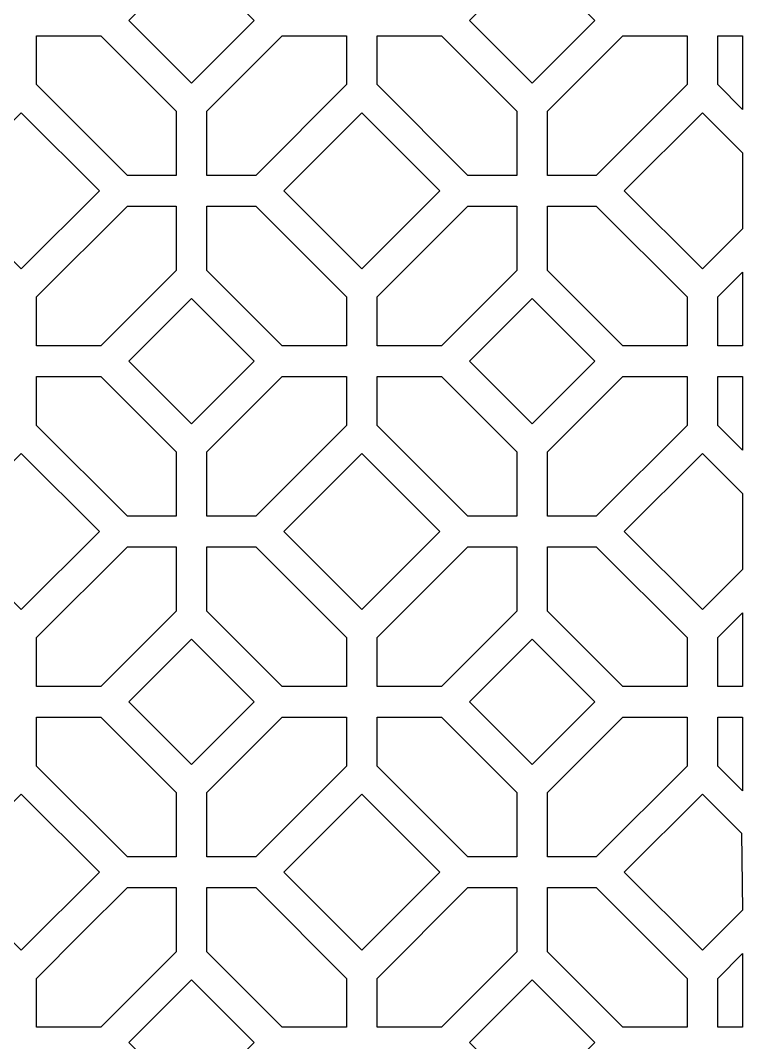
# Model space of a CAD drawing. Header units: centimetres. Extents: x -92 to 92, y -111 to 111.
# Drawn here: x -49.9 to -7.5, y -54.5 to 5.5 of the extents above; entities that cross this region are included whole.
import ezdxf

# ---------------------------------------------------------------- set-up
doc = ezdxf.new("R2010")
doc.units = ezdxf.units.CM
doc.header["$MEASUREMENT"] = 0
doc.layers.add('layer 1', color=7, linetype='Continuous')

msp = doc.modelspace()

# ---------------------------------------------------------------- linework, layer by layer
at = {"layer": 'layer 1', "color": 242}
for points, knots in [([(-39.81536, 1.79491), (-39.81536, 1.79491), (-36.13827, 5.472), (-36.13827, 5.472), (-36.13827, 5.472), (-36.13827, 5.472), (-39.81536, 9.14909), (-39.81536, 9.14909), (-39.81536, 9.14909), (-39.81536, 9.14909), (-43.49244, 5.472), (-43.49244, 5.472), (-43.49244, 5.472), (-43.49244, 5.472), (-39.81536, 1.79491), (-39.81536, 1.79491)], [0, 0, 0, 0, 0.2, 0.2, 0.2, 0.2, 0.4, 0.4, 0.4, 0.4, 0.6, 0.6, 0.6, 0.6, 1, 1, 1, 1]), ([(-19.81536, 1.79492), (-19.81536, 1.79492), (-16.13827, 5.47201), (-16.13827, 5.47201), (-16.13827, 5.47201), (-16.13827, 5.47201), (-19.81536, 9.1491), (-19.81536, 9.1491), (-19.81536, 9.1491), (-19.81536, 9.1491), (-23.49244, 5.47201), (-23.49244, 5.47201), (-23.49244, 5.47201), (-23.49244, 5.47201), (-19.81536, 1.79492), (-19.81536, 1.79492)], [0, 0, 0, 0, 0.2, 0.2, 0.2, 0.2, 0.4, 0.4, 0.4, 0.4, 0.6, 0.6, 0.6, 0.6, 1, 1, 1, 1]), ([(-48.91535, 4.572), (-48.91535, 4.572), (-48.91535, 1.70251), (-48.91535, 1.70251), (-48.91535, 1.70251), (-48.91535, 1.70251), (-43.58483, -3.62801), (-43.58483, -3.62801), (-43.58483, -3.62801), (-43.58483, -3.62801), (-40.71536, -3.62801), (-40.71536, -3.62801), (-40.71536, -3.62801), (-40.71536, -3.62801), (-40.71536, 0.14959), (-40.71536, 0.14959), (-40.71536, 0.14959), (-40.71536, 0.14959), (-45.13776, 4.572), (-45.13776, 4.572), (-45.13776, 4.572), (-45.13776, 4.572), (-48.91535, 4.572), (-48.91535, 4.572)], [0, 0, 0, 0, 0.14285714, 0.14285714, 0.14285714, 0.14285714, 0.28571429, 0.28571429, 0.28571429, 0.28571429, 0.42857143, 0.42857143, 0.42857143, 0.42857143, 0.57142857, 0.57142857, 0.57142857, 0.57142857, 0.71428571, 0.71428571, 0.71428571, 0.71428571, 1, 1, 1, 1]), ([(-30.71535, 1.70251), (-30.71535, 1.70251), (-30.71535, 4.572), (-30.71535, 4.572), (-30.71535, 4.572), (-30.71535, 4.572), (-34.49295, 4.572), (-34.49295, 4.572), (-34.49295, 4.572), (-34.49295, 4.572), (-38.91536, 0.14959), (-38.91536, 0.14959), (-38.91536, 0.14959), (-38.91536, 0.14959), (-38.91536, -3.62801), (-38.91536, -3.62801), (-38.91536, -3.62801), (-38.91536, -3.62801), (-36.04587, -3.62801), (-36.04587, -3.62801), (-36.04587, -3.62801), (-36.04587, -3.62801), (-30.71535, 1.70251), (-30.71535, 1.70251)], [0, 0, 0, 0, 0.14285714, 0.14285714, 0.14285714, 0.14285714, 0.28571429, 0.28571429, 0.28571429, 0.28571429, 0.42857143, 0.42857143, 0.42857143, 0.42857143, 0.57142857, 0.57142857, 0.57142857, 0.57142857, 0.71428571, 0.71428571, 0.71428571, 0.71428571, 1, 1, 1, 1]), ([(-28.91535, 4.57201), (-28.91535, 4.57201), (-28.91535, 1.70252), (-28.91535, 1.70252), (-28.91535, 1.70252), (-28.91535, 1.70252), (-23.58483, -3.628), (-23.58483, -3.628), (-23.58483, -3.628), (-23.58483, -3.628), (-20.71536, -3.628), (-20.71536, -3.628), (-20.71536, -3.628), (-20.71536, -3.628), (-20.71536, 0.1496), (-20.71536, 0.1496), (-20.71536, 0.1496), (-20.71536, 0.1496), (-25.13776, 4.57201), (-25.13776, 4.57201), (-25.13776, 4.57201), (-25.13776, 4.57201), (-28.91535, 4.57201), (-28.91535, 4.57201)], [0, 0, 0, 0, 0.14285714, 0.14285714, 0.14285714, 0.14285714, 0.28571429, 0.28571429, 0.28571429, 0.28571429, 0.42857143, 0.42857143, 0.42857143, 0.42857143, 0.57142857, 0.57142857, 0.57142857, 0.57142857, 0.71428571, 0.71428571, 0.71428571, 0.71428571, 1, 1, 1, 1]), ([(-10.71535, 1.70252), (-10.71535, 1.70252), (-10.71535, 4.57201), (-10.71535, 4.57201), (-10.71535, 4.57201), (-10.71535, 4.57201), (-14.49295, 4.57201), (-14.49295, 4.57201), (-14.49295, 4.57201), (-14.49295, 4.57201), (-18.91536, 0.1496), (-18.91536, 0.1496), (-18.91536, 0.1496), (-18.91536, 0.1496), (-18.91536, -3.628), (-18.91536, -3.628), (-18.91536, -3.628), (-18.91536, -3.628), (-16.04587, -3.628), (-16.04587, -3.628), (-16.04587, -3.628), (-16.04587, -3.628), (-10.71535, 1.70252), (-10.71535, 1.70252)], [0, 0, 0, 0, 0.14285714, 0.14285714, 0.14285714, 0.14285714, 0.28571429, 0.28571429, 0.28571429, 0.28571429, 0.42857143, 0.42857143, 0.42857143, 0.42857143, 0.57142857, 0.57142857, 0.57142857, 0.57142857, 0.71428571, 0.71428571, 0.71428571, 0.71428571, 1, 1, 1, 1]), ([(-7.45335, 4.57202), (-7.45335, 4.57202), (-8.91535, 4.57202), (-8.91535, 4.57202), (-8.91535, 4.57202), (-8.91535, 4.57202), (-8.91535, 1.70253), (-8.91535, 1.70253), (-8.91535, 1.70253), (-8.91535, 1.70253), (-7.45335, 0.24048), (-7.45335, 0.24048), (-7.45335, 0.24048), (-7.45335, 0.24048), (-7.45335, 4.57202), (-7.45335, 4.57202)], [0, 0, 0, 0, 0.2, 0.2, 0.2, 0.2, 0.4, 0.4, 0.4, 0.4, 0.6, 0.6, 0.6, 0.6, 1, 1, 1, 1]), ([(-49.81535, 0.05719), (-49.81535, 0.05719), (-54.40055, -4.52801), (-54.40055, -4.52801), (-54.40055, -4.52801), (-54.40055, -4.52801), (-49.81535, -9.11321), (-49.81535, -9.11321), (-49.81535, -9.11321), (-49.81535, -9.11321), (-45.23015, -4.52801), (-45.23015, -4.52801), (-45.23015, -4.52801), (-45.23015, -4.52801), (-49.81535, 0.05719), (-49.81535, 0.05719)], [0, 0, 0, 0, 0.2, 0.2, 0.2, 0.2, 0.4, 0.4, 0.4, 0.4, 0.6, 0.6, 0.6, 0.6, 1, 1, 1, 1]), ([(-29.81535, 0.0572), (-29.81535, 0.0572), (-34.40055, -4.52801), (-34.40055, -4.52801), (-34.40055, -4.52801), (-34.40055, -4.52801), (-29.81536, -9.1132), (-29.81536, -9.1132), (-29.81536, -9.1132), (-29.81536, -9.1132), (-25.23015, -4.528), (-25.23015, -4.528), (-25.23015, -4.528), (-25.23015, -4.528), (-29.81535, 0.0572), (-29.81535, 0.0572)], [0, 0, 0, 0, 0.2, 0.2, 0.2, 0.2, 0.4, 0.4, 0.4, 0.4, 0.6, 0.6, 0.6, 0.6, 1, 1, 1, 1]), ([(-7.45335, -2.30479), (-7.45335, -2.30479), (-9.81535, 0.05721), (-9.81535, 0.05721), (-9.81535, 0.05721), (-9.81535, 0.05721), (-14.40055, -4.528), (-14.40055, -4.528), (-14.40055, -4.528), (-14.40055, -4.528), (-9.81536, -9.11319), (-9.81536, -9.11319), (-9.81536, -9.11319), (-9.81536, -9.11319), (-7.45335, -6.75119), (-7.45335, -6.75119), (-7.45335, -6.75119), (-7.45335, -6.75119), (-7.45335, -2.30479), (-7.45335, -2.30479)], [0, 0, 0, 0, 0.16666667, 0.16666667, 0.16666667, 0.16666667, 0.33333333, 0.33333333, 0.33333333, 0.33333333, 0.5, 0.5, 0.5, 0.5, 0.66666667, 0.66666667, 0.66666667, 0.66666667, 1, 1, 1, 1]), ([(-40.71536, -5.42801), (-40.71536, -5.42801), (-43.58483, -5.42801), (-43.58483, -5.42801), (-43.58483, -5.42801), (-43.58483, -5.42801), (-48.91535, -10.75853), (-48.91535, -10.75853), (-48.91535, -10.75853), (-48.91535, -10.75853), (-48.91535, -13.628), (-48.91535, -13.628), (-48.91535, -13.628), (-48.91535, -13.628), (-45.13776, -13.628), (-45.13776, -13.628), (-45.13776, -13.628), (-45.13776, -13.628), (-40.71536, -9.20559), (-40.71536, -9.20559), (-40.71536, -9.20559), (-40.71536, -9.20559), (-40.71536, -5.42801), (-40.71536, -5.42801)], [0, 0, 0, 0, 0.14285714, 0.14285714, 0.14285714, 0.14285714, 0.28571429, 0.28571429, 0.28571429, 0.28571429, 0.42857143, 0.42857143, 0.42857143, 0.42857143, 0.57142857, 0.57142857, 0.57142857, 0.57142857, 0.71428571, 0.71428571, 0.71428571, 0.71428571, 1, 1, 1, 1]), ([(-36.04587, -5.42801), (-36.04587, -5.42801), (-38.91536, -5.42801), (-38.91536, -5.42801), (-38.91536, -5.42801), (-38.91536, -5.42801), (-38.91536, -9.20559), (-38.91536, -9.20559), (-38.91536, -9.20559), (-38.91536, -9.20559), (-34.49295, -13.628), (-34.49295, -13.628), (-34.49295, -13.628), (-34.49295, -13.628), (-30.71535, -13.628), (-30.71535, -13.628), (-30.71535, -13.628), (-30.71535, -13.628), (-30.71535, -10.75853), (-30.71535, -10.75853), (-30.71535, -10.75853), (-30.71535, -10.75853), (-36.04587, -5.42801), (-36.04587, -5.42801)], [0, 0, 0, 0, 0.14285714, 0.14285714, 0.14285714, 0.14285714, 0.28571429, 0.28571429, 0.28571429, 0.28571429, 0.42857143, 0.42857143, 0.42857143, 0.42857143, 0.57142857, 0.57142857, 0.57142857, 0.57142857, 0.71428571, 0.71428571, 0.71428571, 0.71428571, 1, 1, 1, 1]), ([(-20.71536, -5.428), (-20.71536, -5.428), (-23.58483, -5.428), (-23.58483, -5.428), (-23.58483, -5.428), (-23.58483, -5.428), (-28.91535, -10.75852), (-28.91535, -10.75852), (-28.91535, -10.75852), (-28.91535, -10.75852), (-28.91535, -13.62799), (-28.91535, -13.62799), (-28.91535, -13.62799), (-28.91535, -13.62799), (-25.13776, -13.62799), (-25.13776, -13.62799), (-25.13776, -13.62799), (-25.13776, -13.62799), (-20.71536, -9.20558), (-20.71536, -9.20558), (-20.71536, -9.20558), (-20.71536, -9.20558), (-20.71536, -5.428), (-20.71536, -5.428)], [0, 0, 0, 0, 0.14285714, 0.14285714, 0.14285714, 0.14285714, 0.28571429, 0.28571429, 0.28571429, 0.28571429, 0.42857143, 0.42857143, 0.42857143, 0.42857143, 0.57142857, 0.57142857, 0.57142857, 0.57142857, 0.71428571, 0.71428571, 0.71428571, 0.71428571, 1, 1, 1, 1]), ([(-16.04587, -5.428), (-16.04587, -5.428), (-18.91536, -5.428), (-18.91536, -5.428), (-18.91536, -5.428), (-18.91536, -5.428), (-18.91536, -9.20558), (-18.91536, -9.20558), (-18.91536, -9.20558), (-18.91536, -9.20558), (-14.49295, -13.62799), (-14.49295, -13.62799), (-14.49295, -13.62799), (-14.49295, -13.62799), (-10.71535, -13.62799), (-10.71535, -13.62799), (-10.71535, -13.62799), (-10.71535, -13.62799), (-10.71535, -10.75852), (-10.71535, -10.75852), (-10.71535, -10.75852), (-10.71535, -10.75852), (-16.04587, -5.428), (-16.04587, -5.428)], [0, 0, 0, 0, 0.14285714, 0.14285714, 0.14285714, 0.14285714, 0.28571429, 0.28571429, 0.28571429, 0.28571429, 0.42857143, 0.42857143, 0.42857143, 0.42857143, 0.57142857, 0.57142857, 0.57142857, 0.57142857, 0.71428571, 0.71428571, 0.71428571, 0.71428571, 1, 1, 1, 1]), ([(-7.45335, -9.29651), (-7.45335, -9.29651), (-8.91535, -10.75851), (-8.91535, -10.75851), (-8.91535, -10.75851), (-8.91535, -10.75851), (-8.91535, -13.62798), (-8.91535, -13.62798), (-8.91535, -13.62798), (-8.91535, -13.62798), (-7.45335, -13.62794), (-7.45335, -13.62794), (-7.45335, -13.62794), (-7.45335, -13.62794), (-7.45335, -9.29651), (-7.45335, -9.29651)], [0, 0, 0, 0, 0.2, 0.2, 0.2, 0.2, 0.4, 0.4, 0.4, 0.4, 0.6, 0.6, 0.6, 0.6, 1, 1, 1, 1]), ([(-39.81536, -18.20509), (-39.81536, -18.20509), (-36.13827, -14.528), (-36.13827, -14.528), (-36.13827, -14.528), (-36.13827, -14.528), (-39.81536, -10.85091), (-39.81536, -10.85091), (-39.81536, -10.85091), (-39.81536, -10.85091), (-43.49244, -14.528), (-43.49244, -14.528), (-43.49244, -14.528), (-43.49244, -14.528), (-39.81536, -18.20509), (-39.81536, -18.20509)], [0, 0, 0, 0, 0.2, 0.2, 0.2, 0.2, 0.4, 0.4, 0.4, 0.4, 0.6, 0.6, 0.6, 0.6, 1, 1, 1, 1]), ([(-19.81536, -18.20508), (-19.81536, -18.20508), (-16.13827, -14.52799), (-16.13827, -14.52799), (-16.13827, -14.52799), (-16.13827, -14.52799), (-19.81536, -10.8509), (-19.81536, -10.8509), (-19.81536, -10.8509), (-19.81536, -10.8509), (-23.49244, -14.52799), (-23.49244, -14.52799), (-23.49244, -14.52799), (-23.49244, -14.52799), (-19.81536, -18.20508), (-19.81536, -18.20508)], [0, 0, 0, 0, 0.2, 0.2, 0.2, 0.2, 0.4, 0.4, 0.4, 0.4, 0.6, 0.6, 0.6, 0.6, 1, 1, 1, 1]), ([(-48.91535, -15.428), (-48.91535, -15.428), (-48.91535, -18.29749), (-48.91535, -18.29749), (-48.91535, -18.29749), (-48.91535, -18.29749), (-43.58483, -23.62801), (-43.58483, -23.62801), (-43.58483, -23.62801), (-43.58483, -23.62801), (-40.71536, -23.62801), (-40.71536, -23.62801), (-40.71536, -23.62801), (-40.71536, -23.62801), (-40.71536, -19.85041), (-40.71536, -19.85041), (-40.71536, -19.85041), (-40.71536, -19.85041), (-45.13776, -15.428), (-45.13776, -15.428), (-45.13776, -15.428), (-45.13776, -15.428), (-48.91535, -15.428), (-48.91535, -15.428)], [0, 0, 0, 0, 0.14285714, 0.14285714, 0.14285714, 0.14285714, 0.28571429, 0.28571429, 0.28571429, 0.28571429, 0.42857143, 0.42857143, 0.42857143, 0.42857143, 0.57142857, 0.57142857, 0.57142857, 0.57142857, 0.71428571, 0.71428571, 0.71428571, 0.71428571, 1, 1, 1, 1]), ([(-30.71535, -18.29749), (-30.71535, -18.29749), (-30.71535, -15.428), (-30.71535, -15.428), (-30.71535, -15.428), (-30.71535, -15.428), (-34.49295, -15.428), (-34.49295, -15.428), (-34.49295, -15.428), (-34.49295, -15.428), (-38.91536, -19.85041), (-38.91536, -19.85041), (-38.91536, -19.85041), (-38.91536, -19.85041), (-38.91536, -23.62801), (-38.91536, -23.62801), (-38.91536, -23.62801), (-38.91536, -23.62801), (-36.04587, -23.62801), (-36.04587, -23.62801), (-36.04587, -23.62801), (-36.04587, -23.62801), (-30.71535, -18.29749), (-30.71535, -18.29749)], [0, 0, 0, 0, 0.14285714, 0.14285714, 0.14285714, 0.14285714, 0.28571429, 0.28571429, 0.28571429, 0.28571429, 0.42857143, 0.42857143, 0.42857143, 0.42857143, 0.57142857, 0.57142857, 0.57142857, 0.57142857, 0.71428571, 0.71428571, 0.71428571, 0.71428571, 1, 1, 1, 1]), ([(-28.91535, -15.42799), (-28.91535, -15.42799), (-28.91535, -18.29748), (-28.91535, -18.29748), (-28.91535, -18.29748), (-28.91535, -18.29748), (-23.58483, -23.628), (-23.58483, -23.628), (-23.58483, -23.628), (-23.58483, -23.628), (-20.71536, -23.628), (-20.71536, -23.628), (-20.71536, -23.628), (-20.71536, -23.628), (-20.71536, -19.8504), (-20.71536, -19.8504), (-20.71536, -19.8504), (-20.71536, -19.8504), (-25.13776, -15.42799), (-25.13776, -15.42799), (-25.13776, -15.42799), (-25.13776, -15.42799), (-28.91535, -15.42799), (-28.91535, -15.42799)], [0, 0, 0, 0, 0.14285714, 0.14285714, 0.14285714, 0.14285714, 0.28571429, 0.28571429, 0.28571429, 0.28571429, 0.42857143, 0.42857143, 0.42857143, 0.42857143, 0.57142857, 0.57142857, 0.57142857, 0.57142857, 0.71428571, 0.71428571, 0.71428571, 0.71428571, 1, 1, 1, 1]), ([(-10.71535, -18.29748), (-10.71535, -18.29748), (-10.71535, -15.42799), (-10.71535, -15.42799), (-10.71535, -15.42799), (-10.71535, -15.42799), (-14.49295, -15.42799), (-14.49295, -15.42799), (-14.49295, -15.42799), (-14.49295, -15.42799), (-18.91536, -19.8504), (-18.91536, -19.8504), (-18.91536, -19.8504), (-18.91536, -19.8504), (-18.91536, -23.628), (-18.91536, -23.628), (-18.91536, -23.628), (-18.91536, -23.628), (-16.04587, -23.628), (-16.04587, -23.628), (-16.04587, -23.628), (-16.04587, -23.628), (-10.71535, -18.29748), (-10.71535, -18.29748)], [0, 0, 0, 0, 0.14285714, 0.14285714, 0.14285714, 0.14285714, 0.28571429, 0.28571429, 0.28571429, 0.28571429, 0.42857143, 0.42857143, 0.42857143, 0.42857143, 0.57142857, 0.57142857, 0.57142857, 0.57142857, 0.71428571, 0.71428571, 0.71428571, 0.71428571, 1, 1, 1, 1]), ([(-7.45335, -15.42798), (-7.45335, -15.42798), (-8.91535, -15.42798), (-8.91535, -15.42798), (-8.91535, -15.42798), (-8.91535, -15.42798), (-8.91535, -18.29747), (-8.91535, -18.29747), (-8.91535, -18.29747), (-8.91535, -18.29747), (-7.45335, -19.75947), (-7.45335, -19.75947), (-7.45335, -19.75947), (-7.45335, -19.75947), (-7.45335, -15.42798), (-7.45335, -15.42798)], [0, 0, 0, 0, 0.2, 0.2, 0.2, 0.2, 0.4, 0.4, 0.4, 0.4, 0.6, 0.6, 0.6, 0.6, 1, 1, 1, 1]), ([(-49.81535, -19.94281), (-49.81535, -19.94281), (-54.40055, -24.528), (-54.40055, -24.528), (-54.40055, -24.528), (-54.40055, -24.528), (-49.81534, -29.11321), (-49.81534, -29.11321), (-49.81534, -29.11321), (-49.81534, -29.11321), (-45.23015, -24.52801), (-45.23015, -24.52801), (-45.23015, -24.52801), (-45.23015, -24.52801), (-49.81535, -19.94281), (-49.81535, -19.94281)], [0, 0, 0, 0, 0.2, 0.2, 0.2, 0.2, 0.4, 0.4, 0.4, 0.4, 0.6, 0.6, 0.6, 0.6, 1, 1, 1, 1]), ([(-29.81535, -19.9428), (-29.81535, -19.9428), (-34.40055, -24.528), (-34.40055, -24.528), (-34.40055, -24.528), (-34.40055, -24.528), (-29.81535, -29.1132), (-29.81535, -29.1132), (-29.81535, -29.1132), (-29.81535, -29.1132), (-25.23015, -24.528), (-25.23015, -24.528), (-25.23015, -24.528), (-25.23015, -24.528), (-29.81535, -19.9428), (-29.81535, -19.9428)], [0, 0, 0, 0, 0.2, 0.2, 0.2, 0.2, 0.4, 0.4, 0.4, 0.4, 0.6, 0.6, 0.6, 0.6, 1, 1, 1, 1]), ([(-7.45335, -22.30478), (-7.45335, -22.30478), (-9.81535, -19.94279), (-9.81535, -19.94279), (-9.81535, -19.94279), (-9.81535, -19.94279), (-14.40055, -24.52799), (-14.40055, -24.52799), (-14.40055, -24.52799), (-14.40055, -24.52799), (-9.81535, -29.11319), (-9.81535, -29.11319), (-9.81535, -29.11319), (-9.81535, -29.11319), (-7.45335, -26.75123), (-7.45335, -26.75123), (-7.45335, -26.75123), (-7.45335, -26.75123), (-7.45335, -22.30478), (-7.45335, -22.30478)], [0, 0, 0, 0, 0.16666667, 0.16666667, 0.16666667, 0.16666667, 0.33333333, 0.33333333, 0.33333333, 0.33333333, 0.5, 0.5, 0.5, 0.5, 0.66666667, 0.66666667, 0.66666667, 0.66666667, 1, 1, 1, 1]), ([(-40.71535, -25.42801), (-40.71535, -25.42801), (-43.58482, -25.42801), (-43.58482, -25.42801), (-43.58482, -25.42801), (-43.58482, -25.42801), (-48.91534, -30.75853), (-48.91534, -30.75853), (-48.91534, -30.75853), (-48.91534, -30.75853), (-48.91534, -33.628), (-48.91534, -33.628), (-48.91534, -33.628), (-48.91534, -33.628), (-45.13775, -33.628), (-45.13775, -33.628), (-45.13775, -33.628), (-45.13775, -33.628), (-40.71535, -29.20559), (-40.71535, -29.20559), (-40.71535, -29.20559), (-40.71535, -29.20559), (-40.71535, -25.42801), (-40.71535, -25.42801)], [0, 0, 0, 0, 0.14285714, 0.14285714, 0.14285714, 0.14285714, 0.28571429, 0.28571429, 0.28571429, 0.28571429, 0.42857143, 0.42857143, 0.42857143, 0.42857143, 0.57142857, 0.57142857, 0.57142857, 0.57142857, 0.71428571, 0.71428571, 0.71428571, 0.71428571, 1, 1, 1, 1]), ([(-36.04586, -25.42801), (-36.04586, -25.42801), (-38.91535, -25.42801), (-38.91535, -25.42801), (-38.91535, -25.42801), (-38.91535, -25.42801), (-38.91535, -29.20559), (-38.91535, -29.20559), (-38.91535, -29.20559), (-38.91535, -29.20559), (-34.49294, -33.628), (-34.49294, -33.628), (-34.49294, -33.628), (-34.49294, -33.628), (-30.71534, -33.628), (-30.71534, -33.628), (-30.71534, -33.628), (-30.71534, -33.628), (-30.71534, -30.75853), (-30.71534, -30.75853), (-30.71534, -30.75853), (-30.71534, -30.75853), (-36.04586, -25.42801), (-36.04586, -25.42801)], [0, 0, 0, 0, 0.14285714, 0.14285714, 0.14285714, 0.14285714, 0.28571429, 0.28571429, 0.28571429, 0.28571429, 0.42857143, 0.42857143, 0.42857143, 0.42857143, 0.57142857, 0.57142857, 0.57142857, 0.57142857, 0.71428571, 0.71428571, 0.71428571, 0.71428571, 1, 1, 1, 1]), ([(-20.71535, -25.428), (-20.71535, -25.428), (-23.58482, -25.428), (-23.58482, -25.428), (-23.58482, -25.428), (-23.58482, -25.428), (-28.91534, -30.75852), (-28.91534, -30.75852), (-28.91534, -30.75852), (-28.91534, -30.75852), (-28.91534, -33.62799), (-28.91534, -33.62799), (-28.91534, -33.62799), (-28.91534, -33.62799), (-25.13775, -33.62799), (-25.13775, -33.62799), (-25.13775, -33.62799), (-25.13775, -33.62799), (-20.71535, -29.20558), (-20.71535, -29.20558), (-20.71535, -29.20558), (-20.71535, -29.20558), (-20.71535, -25.428), (-20.71535, -25.428)], [0, 0, 0, 0, 0.14285714, 0.14285714, 0.14285714, 0.14285714, 0.28571429, 0.28571429, 0.28571429, 0.28571429, 0.42857143, 0.42857143, 0.42857143, 0.42857143, 0.57142857, 0.57142857, 0.57142857, 0.57142857, 0.71428571, 0.71428571, 0.71428571, 0.71428571, 1, 1, 1, 1]), ([(-16.04586, -25.428), (-16.04586, -25.428), (-18.91535, -25.428), (-18.91535, -25.428), (-18.91535, -25.428), (-18.91535, -25.428), (-18.91535, -29.20558), (-18.91535, -29.20558), (-18.91535, -29.20558), (-18.91535, -29.20558), (-14.49294, -33.62799), (-14.49294, -33.62799), (-14.49294, -33.62799), (-14.49294, -33.62799), (-10.71534, -33.62799), (-10.71534, -33.62799), (-10.71534, -33.62799), (-10.71534, -33.62799), (-10.71534, -30.75852), (-10.71534, -30.75852), (-10.71534, -30.75852), (-10.71534, -30.75852), (-16.04586, -25.428), (-16.04586, -25.428)], [0, 0, 0, 0, 0.14285714, 0.14285714, 0.14285714, 0.14285714, 0.28571429, 0.28571429, 0.28571429, 0.28571429, 0.42857143, 0.42857143, 0.42857143, 0.42857143, 0.57142857, 0.57142857, 0.57142857, 0.57142857, 0.71428571, 0.71428571, 0.71428571, 0.71428571, 1, 1, 1, 1]), ([(-7.45335, -29.29653), (-7.45335, -29.29653), (-8.91534, -30.75851), (-8.91534, -30.75851), (-8.91534, -30.75851), (-8.91534, -30.75851), (-8.91534, -33.62798), (-8.91534, -33.62798), (-8.91534, -33.62798), (-8.91534, -33.62798), (-7.45335, -33.62803), (-7.45335, -33.62803), (-7.45335, -33.62803), (-7.45335, -33.62803), (-7.45335, -29.29653), (-7.45335, -29.29653)], [0, 0, 0, 0, 0.2, 0.2, 0.2, 0.2, 0.4, 0.4, 0.4, 0.4, 0.6, 0.6, 0.6, 0.6, 1, 1, 1, 1]), ([(-39.81535, -38.20509), (-39.81535, -38.20509), (-36.13826, -34.528), (-36.13826, -34.528), (-36.13826, -34.528), (-36.13826, -34.528), (-39.81535, -30.85091), (-39.81535, -30.85091), (-39.81535, -30.85091), (-39.81535, -30.85091), (-43.49243, -34.528), (-43.49243, -34.528), (-43.49243, -34.528), (-43.49243, -34.528), (-39.81535, -38.20509), (-39.81535, -38.20509)], [0, 0, 0, 0, 0.2, 0.2, 0.2, 0.2, 0.4, 0.4, 0.4, 0.4, 0.6, 0.6, 0.6, 0.6, 1, 1, 1, 1]), ([(-19.81535, -38.20508), (-19.81535, -38.20508), (-16.13826, -34.52799), (-16.13826, -34.52799), (-16.13826, -34.52799), (-16.13826, -34.52799), (-19.81535, -30.8509), (-19.81535, -30.8509), (-19.81535, -30.8509), (-19.81535, -30.8509), (-23.49243, -34.52799), (-23.49243, -34.52799), (-23.49243, -34.52799), (-23.49243, -34.52799), (-19.81535, -38.20508), (-19.81535, -38.20508)], [0, 0, 0, 0, 0.2, 0.2, 0.2, 0.2, 0.4, 0.4, 0.4, 0.4, 0.6, 0.6, 0.6, 0.6, 1, 1, 1, 1]), ([(-48.91534, -35.428), (-48.91534, -35.428), (-48.91534, -38.29749), (-48.91534, -38.29749), (-48.91534, -38.29749), (-48.91534, -38.29749), (-43.58482, -43.62801), (-43.58482, -43.62801), (-43.58482, -43.62801), (-43.58482, -43.62801), (-40.71535, -43.62801), (-40.71535, -43.62801), (-40.71535, -43.62801), (-40.71535, -43.62801), (-40.71535, -39.85041), (-40.71535, -39.85041), (-40.71535, -39.85041), (-40.71535, -39.85041), (-45.13775, -35.428), (-45.13775, -35.428), (-45.13775, -35.428), (-45.13775, -35.428), (-48.91534, -35.428), (-48.91534, -35.428)], [0, 0, 0, 0, 0.14285714, 0.14285714, 0.14285714, 0.14285714, 0.28571429, 0.28571429, 0.28571429, 0.28571429, 0.42857143, 0.42857143, 0.42857143, 0.42857143, 0.57142857, 0.57142857, 0.57142857, 0.57142857, 0.71428571, 0.71428571, 0.71428571, 0.71428571, 1, 1, 1, 1]), ([(-30.71534, -38.29749), (-30.71534, -38.29749), (-30.71534, -35.428), (-30.71534, -35.428), (-30.71534, -35.428), (-30.71534, -35.428), (-34.49294, -35.428), (-34.49294, -35.428), (-34.49294, -35.428), (-34.49294, -35.428), (-38.91535, -39.85041), (-38.91535, -39.85041), (-38.91535, -39.85041), (-38.91535, -39.85041), (-38.91535, -43.62801), (-38.91535, -43.62801), (-38.91535, -43.62801), (-38.91535, -43.62801), (-36.04586, -43.62801), (-36.04586, -43.62801), (-36.04586, -43.62801), (-36.04586, -43.62801), (-30.71534, -38.29749), (-30.71534, -38.29749)], [0, 0, 0, 0, 0.14285714, 0.14285714, 0.14285714, 0.14285714, 0.28571429, 0.28571429, 0.28571429, 0.28571429, 0.42857143, 0.42857143, 0.42857143, 0.42857143, 0.57142857, 0.57142857, 0.57142857, 0.57142857, 0.71428571, 0.71428571, 0.71428571, 0.71428571, 1, 1, 1, 1]), ([(-28.91534, -35.42799), (-28.91534, -35.42799), (-28.91534, -38.29748), (-28.91534, -38.29748), (-28.91534, -38.29748), (-28.91534, -38.29748), (-23.58482, -43.628), (-23.58482, -43.628), (-23.58482, -43.628), (-23.58482, -43.628), (-20.71535, -43.628), (-20.71535, -43.628), (-20.71535, -43.628), (-20.71535, -43.628), (-20.71535, -39.8504), (-20.71535, -39.8504), (-20.71535, -39.8504), (-20.71535, -39.8504), (-25.13775, -35.42799), (-25.13775, -35.42799), (-25.13775, -35.42799), (-25.13775, -35.42799), (-28.91534, -35.42799), (-28.91534, -35.42799)], [0, 0, 0, 0, 0.14285714, 0.14285714, 0.14285714, 0.14285714, 0.28571429, 0.28571429, 0.28571429, 0.28571429, 0.42857143, 0.42857143, 0.42857143, 0.42857143, 0.57142857, 0.57142857, 0.57142857, 0.57142857, 0.71428571, 0.71428571, 0.71428571, 0.71428571, 1, 1, 1, 1]), ([(-10.71534, -38.29748), (-10.71534, -38.29748), (-10.71534, -35.42799), (-10.71534, -35.42799), (-10.71534, -35.42799), (-10.71534, -35.42799), (-14.49294, -35.42799), (-14.49294, -35.42799), (-14.49294, -35.42799), (-14.49294, -35.42799), (-18.91535, -39.8504), (-18.91535, -39.8504), (-18.91535, -39.8504), (-18.91535, -39.8504), (-18.91535, -43.628), (-18.91535, -43.628), (-18.91535, -43.628), (-18.91535, -43.628), (-16.04586, -43.628), (-16.04586, -43.628), (-16.04586, -43.628), (-16.04586, -43.628), (-10.71534, -38.29748), (-10.71534, -38.29748)], [0, 0, 0, 0, 0.14285714, 0.14285714, 0.14285714, 0.14285714, 0.28571429, 0.28571429, 0.28571429, 0.28571429, 0.42857143, 0.42857143, 0.42857143, 0.42857143, 0.57142857, 0.57142857, 0.57142857, 0.57142857, 0.71428571, 0.71428571, 0.71428571, 0.71428571, 1, 1, 1, 1]), ([(-7.45335, -35.42798), (-7.45335, -35.42798), (-8.91534, -35.42798), (-8.91534, -35.42798), (-8.91534, -35.42798), (-8.91534, -35.42798), (-8.91534, -38.29747), (-8.91534, -38.29747), (-8.91534, -38.29747), (-8.91534, -38.29747), (-7.45335, -39.75953), (-7.45335, -39.75953), (-7.45335, -39.75953), (-7.45335, -39.75953), (-7.45335, -35.42798), (-7.45335, -35.42798)], [0, 0, 0, 0, 0.2, 0.2, 0.2, 0.2, 0.4, 0.4, 0.4, 0.4, 0.6, 0.6, 0.6, 0.6, 1, 1, 1, 1]), ([(-49.81534, -39.94281), (-49.81534, -39.94281), (-54.40054, -44.528), (-54.40054, -44.528), (-54.40054, -44.528), (-54.40054, -44.528), (-49.81533, -49.11321), (-49.81533, -49.11321), (-49.81533, -49.11321), (-49.81533, -49.11321), (-45.23014, -44.52801), (-45.23014, -44.52801), (-45.23014, -44.52801), (-45.23014, -44.52801), (-49.81534, -39.94281), (-49.81534, -39.94281)], [0, 0, 0, 0, 0.2, 0.2, 0.2, 0.2, 0.4, 0.4, 0.4, 0.4, 0.6, 0.6, 0.6, 0.6, 1, 1, 1, 1]), ([(-29.81534, -39.9428), (-29.81534, -39.9428), (-34.40054, -44.528), (-34.40054, -44.528), (-34.40054, -44.528), (-34.40054, -44.528), (-29.81534, -49.1132), (-29.81534, -49.1132), (-29.81534, -49.1132), (-29.81534, -49.1132), (-25.23014, -44.528), (-25.23014, -44.528), (-25.23014, -44.528), (-25.23014, -44.528), (-29.81534, -39.9428), (-29.81534, -39.9428)], [0, 0, 0, 0, 0.2, 0.2, 0.2, 0.2, 0.4, 0.4, 0.4, 0.4, 0.6, 0.6, 0.6, 0.6, 1, 1, 1, 1]), ([(-7.52274, -42.23539), (-7.52274, -42.23539), (-9.81534, -39.94279), (-9.81534, -39.94279), (-9.81534, -39.94279), (-9.81534, -39.94279), (-14.40054, -44.52799), (-14.40054, -44.52799), (-14.40054, -44.52799), (-14.40054, -44.52799), (-9.81534, -49.11319), (-9.81534, -49.11319), (-9.81534, -49.11319), (-9.81534, -49.11319), (-7.45335, -46.7512), (-7.45335, -46.7512), (-7.45335, -46.7512), (-7.45335, -46.7512), (-7.52274, -42.23539), (-7.52274, -42.23539)], [0, 0, 0, 0, 0.16666667, 0.16666667, 0.16666667, 0.16666667, 0.33333333, 0.33333333, 0.33333333, 0.33333333, 0.5, 0.5, 0.5, 0.5, 0.66666667, 0.66666667, 0.66666667, 0.66666667, 1, 1, 1, 1]), ([(-40.71534, -45.42801), (-40.71534, -45.42801), (-43.58481, -45.42801), (-43.58481, -45.42801), (-43.58481, -45.42801), (-43.58481, -45.42801), (-46.25007, -48.09327), (-46.25007, -48.09327), (-46.25007, -48.09327), (-46.25007, -48.09327), (-48.91533, -50.75853), (-48.91533, -50.75853), (-48.91533, -50.75853), (-48.91533, -50.75853), (-48.91533, -53.628), (-48.91533, -53.628), (-48.91533, -53.628), (-48.91533, -53.628), (-45.13774, -53.628), (-45.13774, -53.628), (-45.13774, -53.628), (-45.13774, -53.628), (-40.71534, -49.20559), (-40.71534, -49.20559), (-40.71534, -49.20559), (-40.71534, -49.20559), (-40.71534, -45.42801), (-40.71534, -45.42801)], [0, 0, 0, 0, 0.125, 0.125, 0.125, 0.125, 0.25, 0.25, 0.25, 0.25, 0.375, 0.375, 0.375, 0.375, 0.5, 0.5, 0.5, 0.5, 0.625, 0.625, 0.625, 0.625, 0.75, 0.75, 0.75, 0.75, 1, 1, 1, 1]), ([(-36.04585, -45.42801), (-36.04585, -45.42801), (-38.91534, -45.42801), (-38.91534, -45.42801), (-38.91534, -45.42801), (-38.91534, -45.42801), (-38.91534, -49.20559), (-38.91534, -49.20559), (-38.91534, -49.20559), (-38.91534, -49.20559), (-34.49293, -53.628), (-34.49293, -53.628), (-34.49293, -53.628), (-34.49293, -53.628), (-30.71533, -53.628), (-30.71533, -53.628), (-30.71533, -53.628), (-30.71533, -53.628), (-30.71533, -50.75853), (-30.71533, -50.75853), (-30.71533, -50.75853), (-30.71533, -50.75853), (-36.04585, -45.42801), (-36.04585, -45.42801)], [0, 0, 0, 0, 0.14285714, 0.14285714, 0.14285714, 0.14285714, 0.28571429, 0.28571429, 0.28571429, 0.28571429, 0.42857143, 0.42857143, 0.42857143, 0.42857143, 0.57142857, 0.57142857, 0.57142857, 0.57142857, 0.71428571, 0.71428571, 0.71428571, 0.71428571, 1, 1, 1, 1]), ([(-20.71534, -45.428), (-20.71534, -45.428), (-23.58481, -45.428), (-23.58481, -45.428), (-23.58481, -45.428), (-23.58481, -45.428), (-28.91533, -50.75852), (-28.91533, -50.75852), (-28.91533, -50.75852), (-28.91533, -50.75852), (-28.91533, -53.62799), (-28.91533, -53.62799), (-28.91533, -53.62799), (-28.91533, -53.62799), (-25.13774, -53.62799), (-25.13774, -53.62799), (-25.13774, -53.62799), (-25.13774, -53.62799), (-20.71534, -49.20558), (-20.71534, -49.20558), (-20.71534, -49.20558), (-20.71534, -49.20558), (-20.71534, -45.428), (-20.71534, -45.428)], [0, 0, 0, 0, 0.14285714, 0.14285714, 0.14285714, 0.14285714, 0.28571429, 0.28571429, 0.28571429, 0.28571429, 0.42857143, 0.42857143, 0.42857143, 0.42857143, 0.57142857, 0.57142857, 0.57142857, 0.57142857, 0.71428571, 0.71428571, 0.71428571, 0.71428571, 1, 1, 1, 1]), ([(-16.04585, -45.428), (-16.04585, -45.428), (-18.91534, -45.428), (-18.91534, -45.428), (-18.91534, -45.428), (-18.91534, -45.428), (-18.91534, -49.20558), (-18.91534, -49.20558), (-18.91534, -49.20558), (-18.91534, -49.20558), (-14.49293, -53.62799), (-14.49293, -53.62799), (-14.49293, -53.62799), (-14.49293, -53.62799), (-10.71533, -53.62799), (-10.71533, -53.62799), (-10.71533, -53.62799), (-10.71533, -53.62799), (-10.71533, -50.75852), (-10.71533, -50.75852), (-10.71533, -50.75852), (-10.71533, -50.75852), (-16.04585, -45.428), (-16.04585, -45.428)], [0, 0, 0, 0, 0.14285714, 0.14285714, 0.14285714, 0.14285714, 0.28571429, 0.28571429, 0.28571429, 0.28571429, 0.42857143, 0.42857143, 0.42857143, 0.42857143, 0.57142857, 0.57142857, 0.57142857, 0.57142857, 0.71428571, 0.71428571, 0.71428571, 0.71428571, 1, 1, 1, 1]), ([(-7.45335, -49.29653), (-7.45335, -49.29653), (-8.91533, -50.75851), (-8.91533, -50.75851), (-8.91533, -50.75851), (-8.91533, -50.75851), (-8.91533, -53.62798), (-8.91533, -53.62798), (-8.91533, -53.62798), (-8.91533, -53.62798), (-7.45335, -53.62792), (-7.45335, -53.62792), (-7.45335, -53.62792), (-7.45335, -53.62792), (-7.45335, -49.29653), (-7.45335, -49.29653)], [0, 0, 0, 0, 0.2, 0.2, 0.2, 0.2, 0.4, 0.4, 0.4, 0.4, 0.6, 0.6, 0.6, 0.6, 1, 1, 1, 1]), ([(-39.81534, -58.20509), (-39.81534, -58.20509), (-36.13825, -54.528), (-36.13825, -54.528), (-36.13825, -54.528), (-36.13825, -54.528), (-39.81534, -50.85091), (-39.81534, -50.85091), (-39.81534, -50.85091), (-39.81534, -50.85091), (-43.49242, -54.528), (-43.49242, -54.528), (-43.49242, -54.528), (-43.49242, -54.528), (-39.81534, -58.20509), (-39.81534, -58.20509)], [0, 0, 0, 0, 0.2, 0.2, 0.2, 0.2, 0.4, 0.4, 0.4, 0.4, 0.6, 0.6, 0.6, 0.6, 1, 1, 1, 1]), ([(-19.81534, -58.20508), (-19.81534, -58.20508), (-16.13825, -54.52799), (-16.13825, -54.52799), (-16.13825, -54.52799), (-16.13825, -54.52799), (-19.81534, -50.8509), (-19.81534, -50.8509), (-19.81534, -50.8509), (-19.81534, -50.8509), (-23.49242, -54.52799), (-23.49242, -54.52799), (-23.49242, -54.52799), (-23.49242, -54.52799), (-19.81534, -58.20508), (-19.81534, -58.20508)], [0, 0, 0, 0, 0.2, 0.2, 0.2, 0.2, 0.4, 0.4, 0.4, 0.4, 0.6, 0.6, 0.6, 0.6, 1, 1, 1, 1])]:
    msp.add_open_spline(points, degree=3, knots=knots, dxfattribs=at)

doc.saveas('drawing.dxf')
